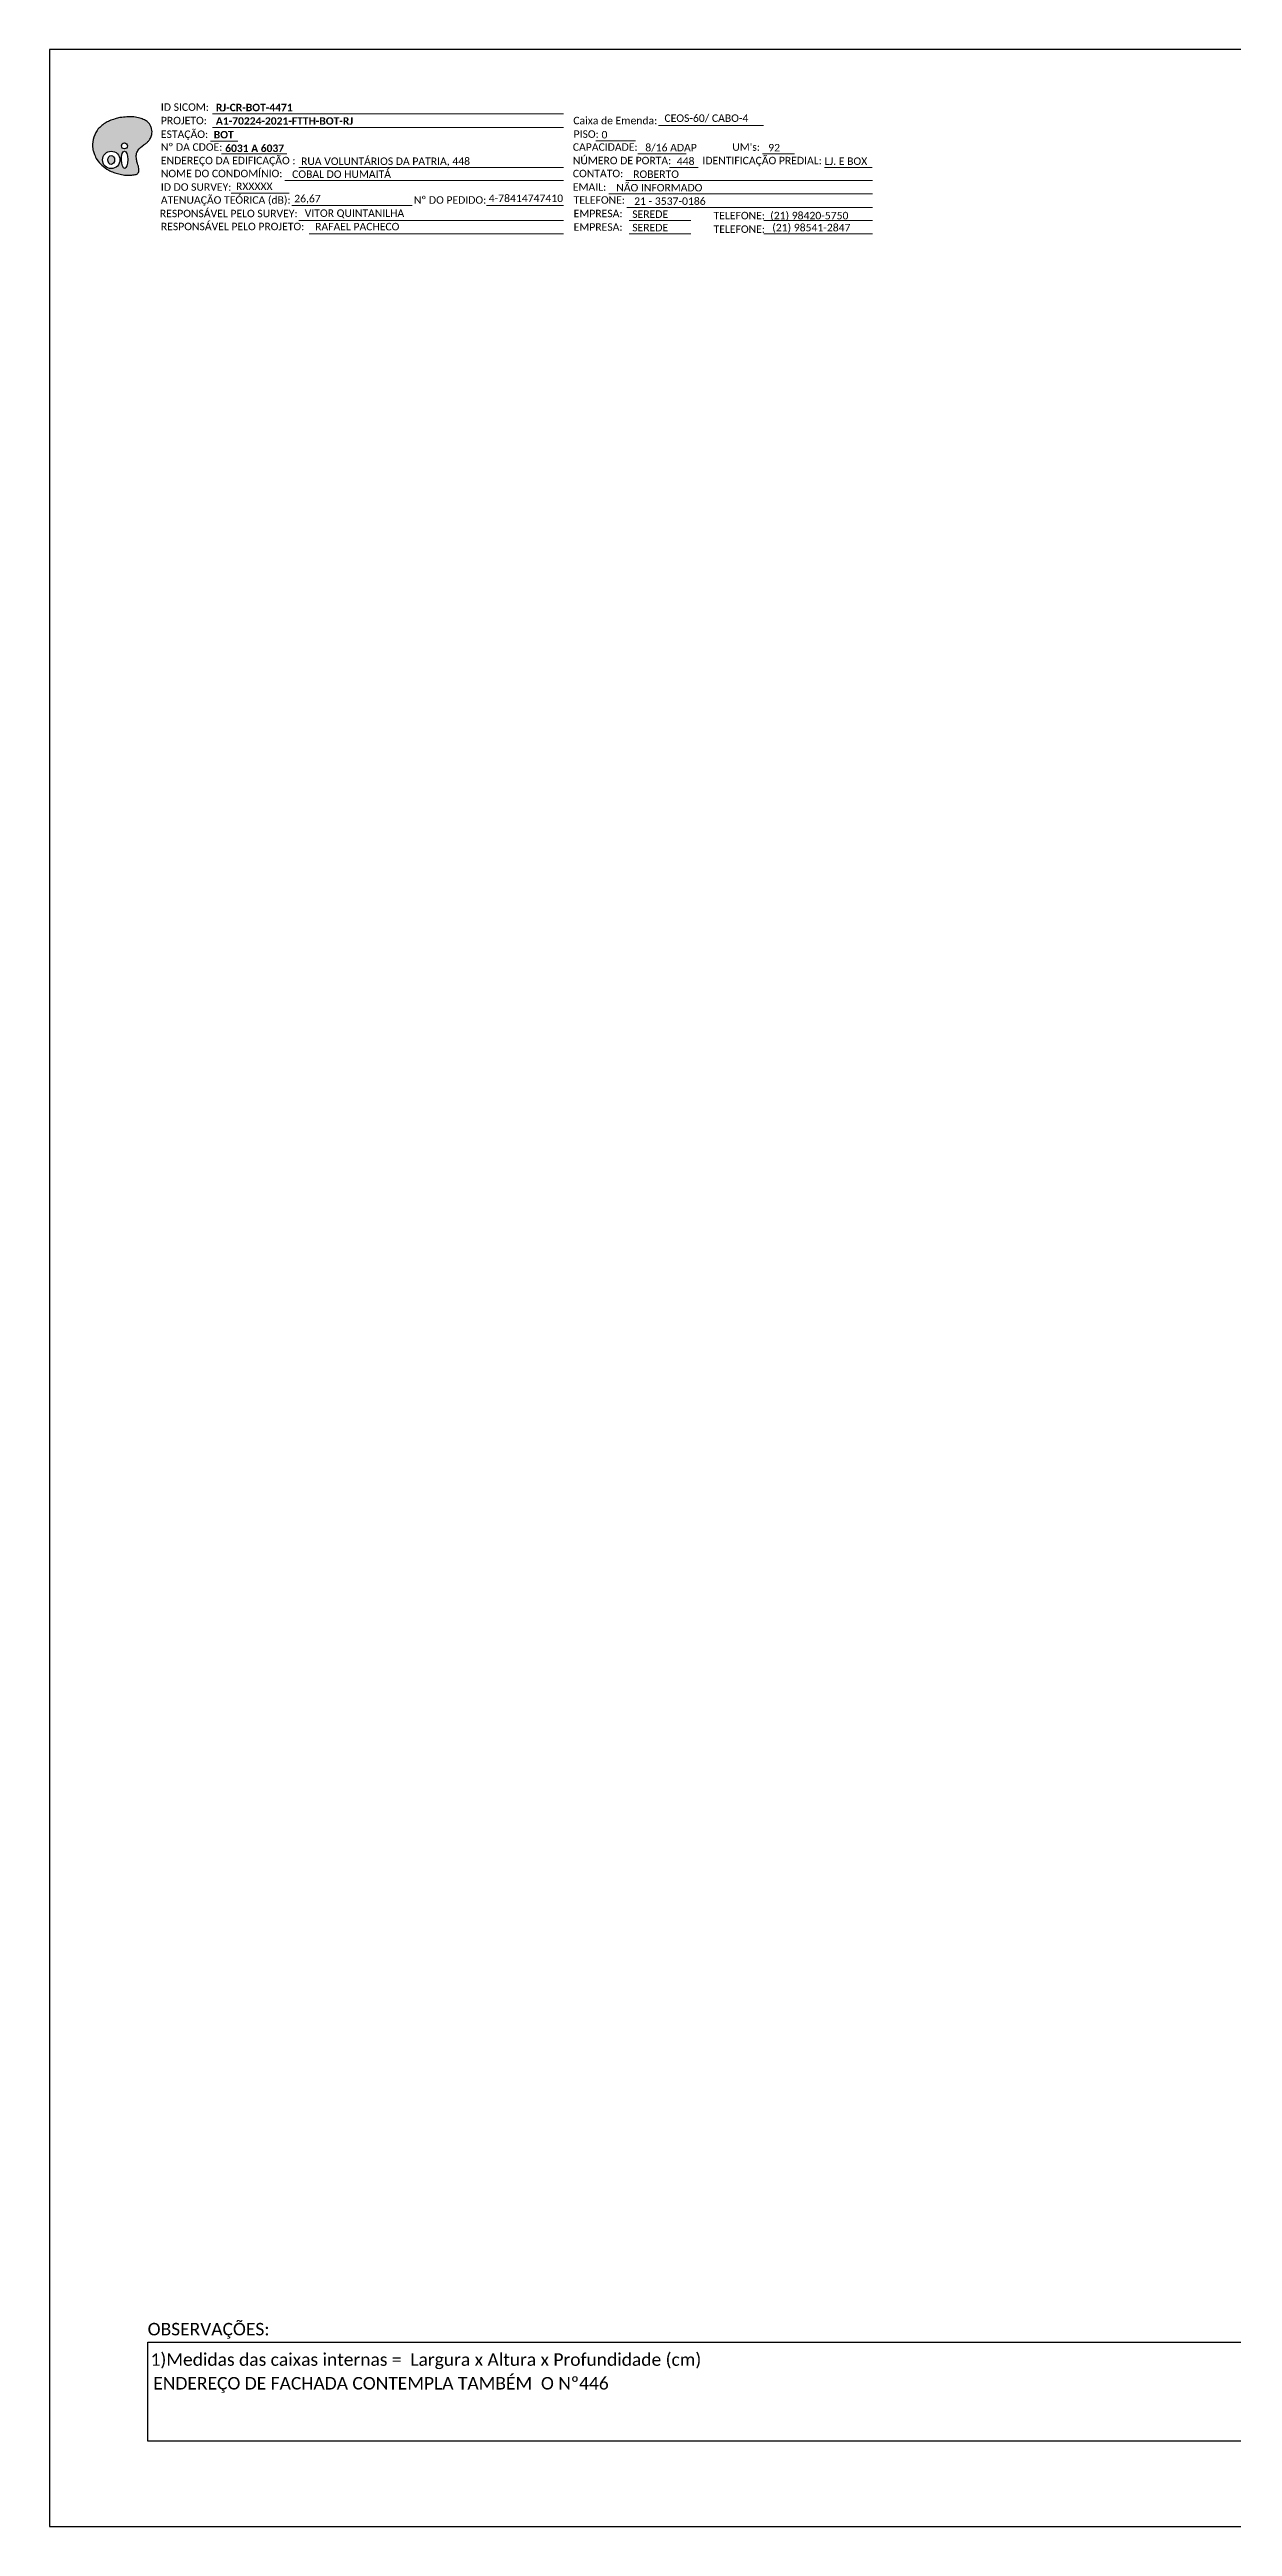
# Model space of a CAD drawing. Extents: x -4 to 1776, y 1 to 595.
# Drawn here: x 935 to 1219, y 1 to 595 of the extents above; entities that cross this region are included whole.
import ezdxf
from ezdxf.enums import TextEntityAlignment as Align

# ---------------------------------------------------------------- set-up
doc = ezdxf.new("R2010")
doc.units = 0
doc.styles.add('MtXpl_Calibri', font='calibri.ttf')
doc.styles.add('WMF-Calibri0', font='calibri.ttf')
doc.styles.add('WMF-Calibri1', font='calibrib.ttf')

# ---------------------------------------------------------------- blocks, each defined once
blk = doc.blocks.new('OI')
h = blk.add_hatch(color=40)
edge = h.paths.add_edge_path()
edge.add_spline(control_points=[(4.35, -0.67), (3.92, -0.99), (3.26, -1.5), (2.81, -2.59), (2.9, -3.5), (3.06, -4.27), (3.31, -4.85), (3.37, -5.39), (3.4, -5.88), (3.2, -6.4), (2.54, -6.61), (1.65, -6.63), (0.55, -6.67), (-0.56, -6.42), (-1.61, -6.14), (-2.77, -5.61), (-3.92, -4.77), (-4.89, -3.7), (-5.34, -2.65), (-5.6, -1.94), (-5.85, -0.96), (-5.71, 0.47), (-5.1, 2.02), (-4.14, 3.02), (-3.3, 3.61), (-2.37, 4.16), (-1.36, 4.44), (-0.56, 4.7), (0.79, 4.85), (2.24, 4.97), (3.79, 4.57), (4.67, 4.21), (5.44, 3.65), (5.76, 2.99), (6.03, 2.21), (6.01, 1.46), (5.72, 0.64), (5.31, 0.08), (4.88, -0.38), (4.51, -0.55), (4.35, -0.67)], knot_values=[0, 0, 0, 0, 1.60434, 2.417191, 3.427595, 4.282808, 4.776746, 5.304182, 5.888771, 6.258406, 6.858137, 7.79129, 8.986195, 10.124242, 11.187857, 12.242908, 13.953784, 15.414161, 16.515391, 17.349188, 17.675853, 19.552021, 21.515531, 22.568638, 23.63245, 24.621084, 25.782718, 26.745347, 27.142653, 29.870543, 31.004649, 31.921532, 32.709589, 33.801391, 34.042471, 35.192333, 35.971461, 36.628871, 37.254359, 37.836911, 37.836911, 37.836911, 37.836911], degree=3, periodic=0)
h.paths.add_polyline_path([(1.13, -0.87, -1), (-0.04, -0.87, -1)], flags=16)
edge = h.paths.add_edge_path(flags=16)
edge.add_ellipse((0.56, -3.59), major_axis=(-0.02, 1.71), ratio=0.361305, start_angle=0, end_angle=360)
h.paths.add_polyline_path([(-0.36, -3.62, -1), (-3.8, -3.62, -1)], flags=16)
edge = h.paths.add_edge_path(flags=0)
edge.add_ellipse((-2.08, -3.62), major_axis=(0, 0.885), ratio=0.758294, start_angle=0, end_angle=360)
at = {"color": 40}
for centre, radius in [((-2.08, -3.62), 1.72), ((0.54, -0.87), 0.587)]:
    blk.add_circle(centre, radius, dxfattribs=at)
blk.add_ellipse((-2.08, -3.62), major_axis=(0, 0.885), ratio=0.758294, start_param=-3.141592653589792, end_param=3.141592653589792, dxfattribs=at)
blk.add_ellipse((0.56, -3.59), major_axis=(-0.02, 1.71), ratio=0.361305, dxfattribs=at)
at = {"color": 40, "start_tangent": (-0.800898, -0.598801), "end_tangent": (-0.800898, -0.598801)}
blk.add_spline([(4.35, -0.67), (3.2, -1.78), (2.9, -2.54), (2.92, -3.55), (3.12, -4.38), (3.28, -4.85), (3.37, -5.37), (3.35, -5.95), (3.2, -6.29), (2.66, -6.55), (1.73, -6.63), (0.54, -6.62), (-0.58, -6.41), (-1.6, -6.11), (-2.56, -5.67), (-3.95, -4.67), (-4.89, -3.56), (-5.37, -2.56), (-5.64, -1.78), (-5.72, -1.46), (-5.63, 0.42), (-4.84, 2.22), (-4.13, 2.99), (-3.27, 3.62), (-2.4, 4.09), (-1.3, 4.47), (-0.37, 4.72), (0.02, 4.77), (2.75, 4.8), (3.85, 4.53), (4.69, 4.16), (5.31, 3.68), (5.85, 2.73), (5.93, 2.5), (5.94, 1.35), (5.67, 0.62), (5.29, 0.08), (4.84, -0.36), (4.35, -0.67)], degree=3, dxfattribs=at)

msp = doc.modelspace()

# ---------------------------------------------------------------- linework, layer by layer
for p, q in [((1775.78, 595.26), (934.78, 595.26)), ((934.78, 595.26), (934.78, 1.26)), ((934.78, 1.26), (1775.78, 1.26))]:
    msp.add_line(p, q)
at = {"color": 7, "lineweight": 0}
for points in [[(973.89, 579.81), (1058.04, 579.81)], [(973.89, 576.58), (1058.04, 576.58)], [(1080.88, 577.07), (1106.01, 577.07)], [(973.37, 573.3), (979.92, 573.3)], [(1065.84, 573.34), (1075.32, 573.34)], [(976.04, 570.23), (991.7, 570.23)], [(994.6, 566.99), (1058.04, 566.99)], [(1075.89, 570.23), (1087.5, 570.23)], [(1083.47, 566.99), (1090.41, 566.99)], [(1105.83, 570.23), (1113.49, 570.23)], [(1120.64, 566.99), (1132.15, 566.99)], [(978.35, 560.82), (992.3, 560.82)], [(991.19, 563.88), (1058.04, 563.88)], [(1068.96, 560.64), (1132.18, 560.64)], [(1073, 563.88), (1132.18, 563.88)], [(992.89, 557.85), (1021.75, 557.85)], [(994.6, 554.29), (1058.04, 554.29)], [(1039.63, 557.85), (1058.06, 557.85)], [(1073.25, 557.41), (1132.18, 557.41)], [(1073.86, 554.29), (1088.65, 554.29)], [(1106.1, 554.29), (1132.18, 554.29)], [(997.09, 551.06), (1058.04, 551.06)], [(1073.86, 551.06), (1088.65, 551.06)], [(1106.13, 551.06), (1132.18, 551.06)]]:
    msp.add_lwpolyline(points, dxfattribs=at)
at = {"color": 0}
msp.add_lwpolyline([(958.34, 45.46), (1236.59, 45.46), (1236.59, 21.75), (958.34, 21.75)], close=True, dxfattribs=at)

# ---------------------------------------------------------------- block references
at = {"color": 7, "xscale": 1.213923925163967, "yscale": 1.213923925163967, "zscale": 1.213923925163967, "rotation": 0.1532896023949059}
msp.add_blockref('OI', (952.09, 573.2), dxfattribs=at)

# ---------------------------------------------------------------- texts
at = {"color": 7, "lineweight": 0, "style": 'WMF-Calibri0'}
for s, height, p in [('ID SICOM:', 1.793, (961.49, 580.56)), ('PROJETO:', 1.793, (961.49, 577.33)), ('ESTAÇÃO:', 1.793, (961.49, 574.05)), ('Caixa de Emenda:', 1.7927, (1060.42, 577.33)), ('Nº DA CDOE:', 1.7927, (961.49, 570.98)), ('CAPACIDADE:', 1.7927, (1060.31, 570.98)), ('PISO:', 1.793, (1060.49, 574.09)), ("UM's:", 1.793, (1098.56, 570.98)), ('ENDEREÇO DA EDIFICAÇÃO :', 1.7927, (961.49, 567.74)), ('NOME DO CONDOMÍNIO:', 1.7927, (961.49, 564.63)), ('CONTATO:', 1.793, (1060.31, 564.63)), ('NÚMERO DE PORTA:', 1.7927, (1060.31, 567.74)), ('IDENTIFICAÇÃO PREDIAL:', 1.7927, (1091.4, 567.74)), ('ATENUAÇÃO TEÓRICA (dB):', 1.7927, (961.49, 558.28)), ('ID DO SURVEY:', 1.7927, (961.49, 561.39)), ('Nº DO PEDIDO:', 1.7927, (1022.17, 558.28)), ('EMAIL:', 1.793, (1060.31, 561.39)), ('TELEFONE:', 1.793, (1060.5, 558.28)), ('RESPONSÁVEL PELO SURVEY:', 1.7927, (961.25, 555.04)), ('RESPONSÁVEL PELO PROJETO:', 1.7927, (961.49, 551.93)), ('EMPRESA:', 1.793, (1060.5, 555.04)), ('EMPRESA:', 1.793, (1060.5, 551.8)), ('TELEFONE:  (21) 98420-5750', 1.7927, (1094.08, 554.54)), ('TELEFONE:', 1.793, (1094.08, 551.3))]:
    msp.add_text(s, height=height, dxfattribs=at).set_placement(p)
at = {"color": 7}
for s, height, style, p in [('RJ-CR-BOT-4471', 1.7927, 'WMF-Calibri1', (974.68, 580.46)), ('A1-70224-2021-FTTH-BOT-RJ', 1.7927, 'WMF-Calibri1', (974.68, 577.23)), ('CEOS-60/ CABO-4', 1.7927, 'WMF-Calibri0', (1082.28, 577.91)), ('BOT', 1.793, 'WMF-Calibri1', (974.17, 573.95)), ('0', 1.79, 'WMF-Calibri0', (1067.19, 573.94)), (' 8/16 ADAP', 1.793, 'WMF-Calibri0', (1077.06, 570.85)), ('92', 1.793, 'WMF-Calibri0', (1107.18, 570.83)), ('COBAL DO HUMAITÁ', 1.7927, 'WMF-Calibri0', (992.97, 564.48)), ('RUA VOLUNTÁRIOS DA PATRIA, 448', 1.7927, 'WMF-Calibri0', (995.11, 567.58)), ('ROBERTO', 1.793, 'WMF-Calibri0', (1074.78, 564.48)), ('448', 1.793, 'WMF-Calibri0', (1085.25, 567.59)), ('LJ. E BOX', 1.793, 'WMF-Calibri0', (1120.7, 567.59)), ('RXXXXX', 1.793, 'WMF-Calibri0', (979.51, 561.56)), ('26,67', 1.793, 'WMF-Calibri0', (993.48, 558.62)), ('4-78414747410', 1.7927, 'WMF-Calibri0', (1040.13, 558.69)), ('NÃO INFORMADO', 1.7927, 'WMF-Calibri0', (1070.74, 561.24)), ('21 - 3537-0186', 1.7927, 'WMF-Calibri0', (1075.03, 558.01)), ('VITOR QUINTANILHA', 1.7927, 'WMF-Calibri0', (996, 555.13)), ('RAFAEL PACHECO', 1.7927, 'WMF-Calibri0', (998.49, 551.9)), ('SEREDE', 1.793, 'WMF-Calibri0', (1074.56, 554.89)), ('SEREDE', 1.793, 'WMF-Calibri0', (1074.56, 551.66)), ('(21) 98541-2847', 1.7927, 'WMF-Calibri0', (1108.15, 551.66))]:
    msp.add_text(s, height=height, dxfattribs=dict(at, style=style)).set_placement(p)
at = {"color": 7, "style": 'WMF-Calibri1'}
msp.add_text('6031 A 6037', height=1.7927, dxfattribs=at).set_placement((983.99, 570.69), align=Align.CENTER)
for s, style, p in [('OBSERVAÇÕES:', 'WMF-Calibri0', (958.32, 47.08)), ('1)Medidas das caixas internas =  Largura x Altura x Profundidade (cm)', 'MtXpl_Calibri', (959.01, 39.78)), ('ENDEREÇO DE FACHADA CONTEMPLA TAMBÉM  O Nº446', 'MtXpl_Calibri', (959.68, 34.1))]:
    msp.add_text(s, height=3, dxfattribs=dict(style=style)).set_placement(p)

doc.saveas('drawing.dxf')
